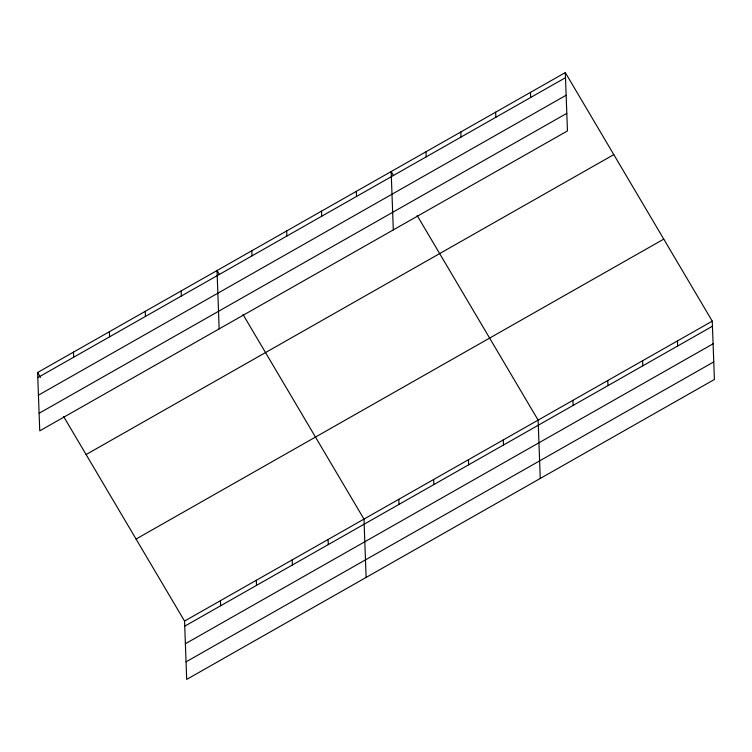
<?xml version="1.0" encoding="UTF-8"?>
<svg xmlns="http://www.w3.org/2000/svg" width="752" height="752" viewBox="0 0 752 752"><rect width="100%" height="100%" fill="white"/><g stroke="black" fill="none" stroke-linecap="round" stroke-linejoin="round"><path stroke-width="1.13" d="M565.307 72.587L567.45 130.923L39.743 430.858L37.6 372.522L565.307 72.587L712.257 321.142L714.4 379.478L186.693 679.413L184.55 621.077L63.582 416.458M37.788 377.617L565.495 77.682M38.427 395.185L566.134 95.25M39.095 413.29L566.801 113.355M86.095 454.546L613.801 154.611M136.056 539.052L663.762 239.117M184.55 621.077L712.257 321.142M184.738 626.172L712.445 326.236M185.387 643.74L713.093 343.805M186.045 661.845L713.751 361.909M393.475 175.47L391.162 171.569L393.305 229.905M417.144 215.504L538.122 420.124L540.256 478.46M219.33 274.452L217.018 270.541L219.161 328.878M242.999 314.486L363.977 519.096L366.111 577.433M37.6 372.522L40.486 377.401M677.43 340.938L677.618 346.033M642.603 360.734L642.791 365.829M607.776 380.531L607.964 385.626M572.949 400.327L573.137 405.422M530.48 92.383L530.668 97.478M495.653 112.18L495.841 117.274M503.285 439.92L503.473 445.015M460.816 131.976L461.004 137.071M468.458 459.716L468.646 464.811M425.989 151.772L426.177 156.867M433.631 479.513L433.819 484.608M398.804 499.3L398.992 504.395M356.335 191.365L356.523 196.46M321.508 211.152L321.696 216.256M328.088 539.494L328.276 544.589M286.681 230.949L286.86 236.043M292.208 559.892L292.396 564.987M251.845 250.745L252.033 255.84M256.319 580.29L256.507 585.385M220.439 600.679L220.627 605.774M181.138 290.939L181.326 296.034M145.249 311.337L145.437 316.432M109.369 331.726L109.557 336.821M73.48 352.124L73.668 357.219"/></g></svg>
